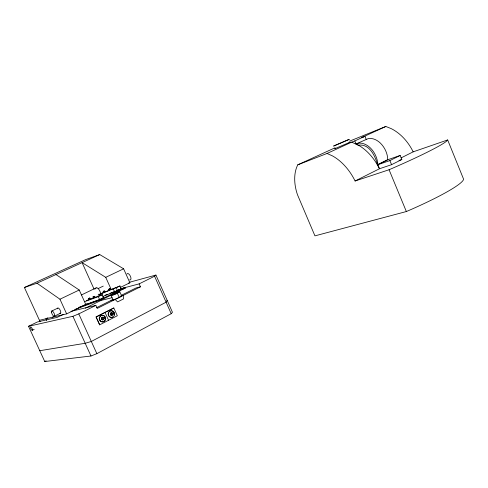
<?xml version="1.0" encoding="UTF-8"?>
<svg xmlns="http://www.w3.org/2000/svg" width="488" height="488" viewBox="0 0 488 488"><rect width="100%" height="100%" fill="white"/><g stroke="black" fill="none" stroke-linecap="round" stroke-linejoin="round"><path stroke-width="0.73" d="M114.162 315.004L114.265 314.15M105.329 319.53L105.457 318.664M167.146 300.327L166.103 302.188L91.323 341.466L85.186 343.277L39.772 350.713M63.3 314.376L57.218 317.365L37.46 321.946L28.524 326.301L44.75 361.523L90.981 356.008L96.868 353.666L171.215 313.686L172.447 312.259L155.928 275.055L129.601 282.229M115.308 292.355L103.413 298.186L78.782 307.373M121.03 288.652L139.129 283.882L154.568 276.208L155.928 275.055M88.56 299.412L90.079 298.662M113.881 292.934L115.68 292.166L115.357 292.251M74.823 309.502L103.7 298.784L125.276 288.103L125.001 287.517L114.406 292.788M110.379 289.293L109.227 289.835L109.55 289.659M103.212 291.556C106.787 289.86 100.681 292.745 104.353 291.019M93.629 297.454C97.667 295.6 91.982 298.314 93.525 297.485M103.206 291.556L104.347 291.013M90.024 298.717L88.865 299.266M84.558 301.706L98.271 296.655L102.309 294.703L86.272 300.626M335.652 148.23L334.817 148.712L350.286 142.099L348.981 142.526M44.75 361.523L46.104 360.821M99.643 324.855L117.334 315.754L113.802 307.977L96.075 316.968L99.674 324.849L96.106 316.962L113.832 307.971M401.105 157.899L413.159 151.847L447.673 139.946L463.6 179.2A77.543 9.089 -22.2 0 1 406.358 211.542L314.937 235.863L297.479 194.736A37.594 24.644 63.8 0 1 297.784 164.822L327.045 153.464L332.45 155.892A44.213 29.164 63.4 0 1 355.093 180.993L379.493 168.75L391.571 164.676L401.837 159.497L400.172 155.452L388.082 159.637L377.828 164.731L389.881 160.589L400.172 155.452M96.496 307.714L113.039 299.455M121.036 295.46L136.14 287.914L140.44 286.816L139.129 283.882M140.44 286.816L97.228 308.428L95.862 305.397L70.955 311.35M28.524 326.301L72.907 316.297L78.788 313.882L95.862 305.397M85.339 308.178L100.961 300.443L111.996 297.711M366.152 139.275L364.914 136.286L354.825 140.922L356.081 143.942L368.306 138.58A18.184 13.011 64.6 0 1 380.42 143.137C384.788 147.48 387.612 153.47 387.759 159.667L377.779 164.621L379.493 168.75L376.047 162.602A43.115 29.573 63.4 0 0 359.796 145.979L351.726 142.13L327.045 153.464M32.232 330.303A1.824 0.622 63.6 0 0 31.635 327.704A1.824 0.622 63.6 0 0 30.543 327.936A1.824 0.622 63.6 0 0 32.232 330.303L34.191 329.339M39.449 320.28L66.642 313.882L85.778 304.463L79.227 290.006L55.974 274.549M120.304 287.462L129.869 282.759L123.623 268.796L99.741 254.571L85.65 259.61L24.4 287.493L40.083 321.659M54.43 316.175L60.518 313.192M52.552 317.194L53.887 316.541M109.501 289.671L108.903 289.976L110.55 289.189M85.095 304.658L86.98 303.737M47.915 317.773L45.884 318.768L46.732 320.616M81.441 294.959L96.112 287.877M51.716 311.051L57.816 308.099M98.112 288.591L103.255 286.102M93.629 296.741L93.177 296.966L94.318 296.442L92.83 297.131L94.654 296.277L93.787 296.667M109.464 288.988L108.623 289.421L109.483 289.036M109.593 288.994L110.434 288.56L109.574 288.951M24.4 287.493L37.003 283.211L59.957 299.211L79.227 290.006M94.147 289.317L82.1 262.629L105.743 277.337L123.623 268.796M89.158 298.388C86.449 299.754 91.89 297.082 89.182 298.449M413.159 151.847A41.596 30.043 63.4 0 0 391.199 128.618L385.831 126.477L361.809 137.506L364.914 136.286M37.003 283.211L99.741 254.571M297.784 164.822L335.055 147.785M349.548 141.16L385.831 126.477M114.656 291.867L113.863 292.269L115.07 291.733L113.539 292.397L115.412 291.574L114.656 291.867L113.295 289.012M98.118 295.026L120.115 285.986L110.758 289.671M102.907 296.472L121.488 288.884L116.315 290.872M100.272 293.837L109.361 290.226M351.726 142.13L354.825 140.922M105.097 295.246L107.201 294.429M110.001 293.331L113.509 291.97M85.217 304.78L99.668 299.601L103.706 297.643L102.401 298.107M118.596 289.945L125.001 287.517M121.719 289.445L125.276 288.103M398.989 160.467L401.837 159.497M115.65 292.141C116.754 293.044 113.082 294.593 112.96 293.471M355.093 180.993L389.07 169.739A77.867 5.374 -22.7 0 0 447.673 139.946M356.063 143.905L358.222 143.252A18.379 12.956 64.5 0 1 370.349 147.919C375.016 152.561 377.816 159.027 377.852 165.621C375.388 156.581 369.861 143.551 358.442 145.174L357.106 144.405M128.454 283.144L129.869 282.759M115.632 291.391L117.041 291.025M111.02 300.462L115.168 299.455L117.596 301.901L123.525 298.912L123.269 295.405L121.158 295.923A4.978 0.433 -24.2 0 1 119.889 297.082A4.978 0.433 -24.2 0 1 114.046 299.662A4.978 0.433 -24.2 0 1 113.32 299.382M105.036 312.436L108.568 320.268M98.271 296.655L99.668 299.601M119.847 286.066L121.219 288.963M116.242 287.847L117.614 290.75M114.308 292.806L114.588 293.392M102.169 294.746L103.566 297.686M103.413 298.186L103.7 298.784M72.907 316.297L90.981 356.008M59.957 299.211L66.642 313.882M78.788 313.882L96.868 353.666M100.382 299.156L100.961 300.443M117.358 293.251L119.231 297.424M105.743 277.337L111.197 289.476M110.989 295.124L113.082 299.961M119.81 291.781L121.671 295.935M154.568 276.208L171.215 313.686M389.07 169.739L406.358 211.542M389.881 160.589L391.571 164.676M105.024 320.329A3.343 3.099 83.8 0 1 99.223 318.585L99.357 317.712A3.343 3.099 83.8 0 1 105.011 316.999M112.752 316.993A3.318 3.056 82.5 0 1 110.434 317.291L109.69 316.95A3.318 3.056 82.5 0 1 108.141 314.046L108.244 313.192A3.318 3.056 82.5 0 1 111.984 310.917L112.722 311.265A3.318 3.056 82.5 0 1 113.844 312.491M104.084 318.877A1.342 1.238 83.8 0 1 102.267 319.664A1.342 1.238 83.8 0 1 102.004 317.554A1.342 1.238 83.8 0 1 103.956 317.859M103.401 318.896A0.671 0.622 83.8 0 1 102.541 319.067A0.671 0.622 83.8 0 1 102.37 318.133A0.671 0.622 83.8 0 1 103.23 317.962M112.966 314.01A1.33 1.226 82.4 0 1 111.227 315.181A1.33 1.226 82.4 0 1 110.947 312.96A1.33 1.226 82.4 0 1 112.917 313.668M103.493 319.53A1.336 1.238 83.8 0 1 101.663 319.42A1.336 1.238 83.8 0 1 101.894 317.468A1.336 1.238 83.8 0 1 103.682 317.92M103.81 318.932A1.336 1.238 83.8 0 1 103.688 319.256M112.332 314.998A1.33 1.22 82.5 0 1 110.599 314.974A1.33 1.22 82.5 0 1 110.587 313.095A1.33 1.22 82.5 0 1 112.319 313.125M112.685 314.071A1.33 1.22 82.5 0 1 112.527 314.73M112.35 314.046A0.665 0.61 82.4 0 1 111.545 314.614A0.665 0.61 82.4 0 1 111.227 313.607A0.665 0.61 82.4 0 1 112.197 313.564M115.491 293.245A4.984 0.409 -24.2 0 1 119.285 292.202A4.984 0.409 -24.2 0 1 111.636 295.673A4.984 0.409 -24.2 0 1 114.314 293.776M95.66 288.939A4.319 1.8 63.8 0 1 98.393 288.823A4.319 1.8 63.8 0 1 100.638 294.429M99.461 294.142A2.8 1.165 63.8 0 1 98.814 294.166M126.959 273.994A3.501 1.574 63.8 0 1 130.375 276.184A3.501 1.574 63.8 0 1 129.668 279.85M57.566 308.788A2.891 1.08 63.7 0 1 58.963 308.483A2.891 1.08 63.7 0 1 60.701 311.765A2.891 1.08 63.7 0 1 59.908 313.192M114.515 314.101L114.418 314.955A3.318 3.056 82.5 0 1 110.684 317.243L109.94 316.901A3.318 3.056 82.5 0 1 108.391 313.998L108.495 313.137A3.318 3.056 82.5 0 1 112.234 310.862L112.972 311.21A3.318 3.056 82.5 0 1 114.515 314.101M105.707 318.615L105.603 319.475A3.349 3.099 83.8 0 1 99.497 318.53L99.601 317.664A3.349 3.099 83.8 0 1 105.707 318.615M104.944 291.421L103.163 292.257L104.944 291.421M115.876 293.514L114.662 294.05L115.876 293.514M349.158 139.391L333.688 146.016L349.158 139.391M108.983 289.244L110.099 288.719L108.983 289.244M104.621 291.58L104.218 291.733L104.609 291.58M89.749 298.15L88.621 298.668L89.743 298.144M113.472 313.137A0.671 0.616 82.3 0 0 113.942 314.18A0.671 0.616 82.3 0 0 114.534 313.235A0.671 0.616 82.3 0 0 113.472 313.137M104.584 317.676A0.671 0.622 83.6 0 0 105.06 318.731A0.671 0.622 83.6 0 0 105.658 317.773A0.671 0.622 83.6 0 0 104.584 317.676M51.514 312.271A2.904 1.067 63.7 0 0 54.162 316.261A2.904 1.067 63.7 0 0 53.552 312.302A2.904 1.067 63.7 0 0 51.514 312.271"/></g></svg>
